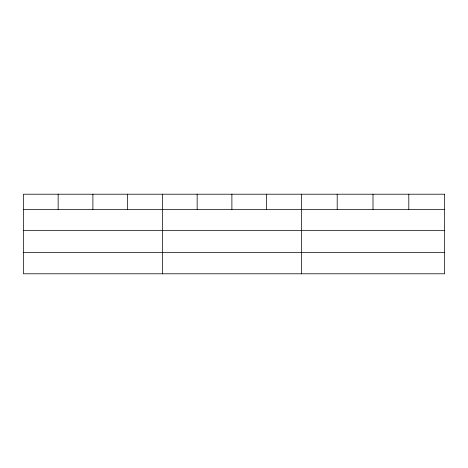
<?xml version="1.0" encoding="UTF-8"?>
<svg xmlns="http://www.w3.org/2000/svg" width="468" height="468" viewBox="0 0 468 468"><rect width="100%" height="100%" fill="white"/><g stroke="black" fill="none" stroke-linecap="round" stroke-linejoin="round"><path stroke-width="0.7" d="M23.4 209.412L444.6 209.412M23.4 230.654L444.6 230.654M23.4 252.544L444.6 252.544M408.798 194.208L408.798 209.412M372.996 194.208L372.996 209.412M337.194 194.208L337.194 209.412M301.392 194.208L301.392 273.792M266.643 194.208L266.643 209.412M231.894 194.208L231.894 209.412M197.145 194.208L197.145 209.412M162.396 194.208L162.396 273.792M127.647 194.208L127.647 209.412M92.898 194.208L92.898 209.412M58.149 194.208L58.149 209.412M444.6 194.208L23.4 194.208L23.4 273.792L444.6 273.792L444.6 194.208"/></g></svg>
